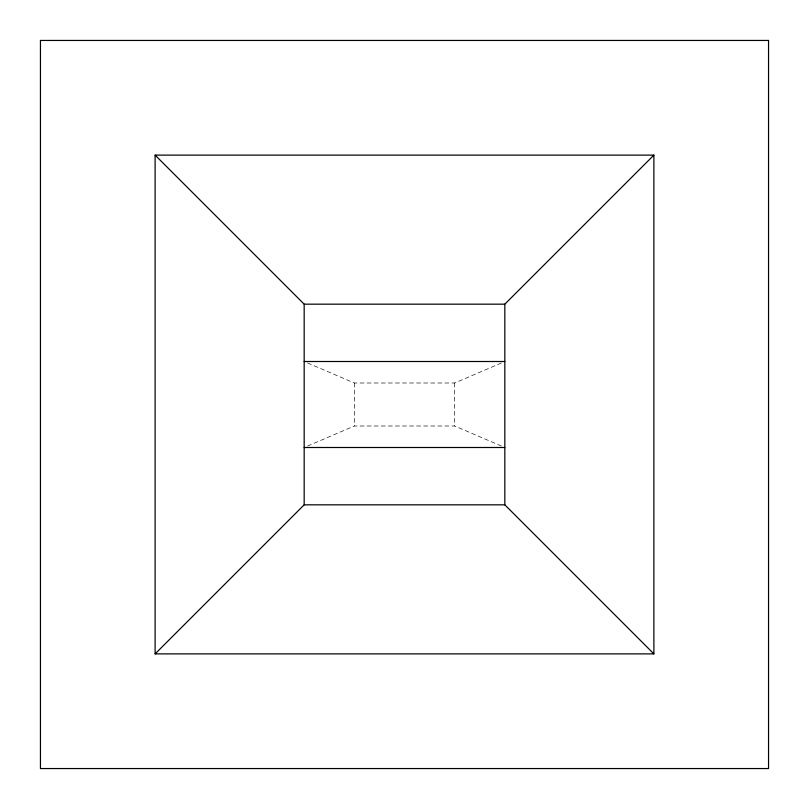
<?xml version="1.0" encoding="UTF-8"?>
<svg xmlns="http://www.w3.org/2000/svg" width="809" height="809" viewBox="0 0 809 809"><rect width="100%" height="100%" fill="white"/><g stroke="black" fill="none" stroke-linecap="round" stroke-linejoin="round"><path stroke-width="0.61" stroke-dasharray="4.04 3.03" d="M307.592 446.032L354.332 425.999L454.668 425.999L501.408 446.032M307.592 362.968L354.332 383.001L454.668 383.001L501.408 362.968M454.668 383.001L454.668 425.999M354.332 383.001L354.332 425.999"/><path stroke-width="1.21" d="M155.116 653.884L304.174 504.826L304.174 304.174L155.116 155.116L155.116 653.884L653.884 653.884L653.884 155.116L155.116 155.116M653.884 653.884L504.826 504.826L504.826 304.174L653.884 155.116M304.174 304.174L504.826 304.174M304.174 361.502L504.826 361.502M304.174 447.498L504.826 447.498M304.174 504.826L504.826 504.826M768.55 40.45L40.45 40.45L40.45 768.55L768.55 768.55L768.55 40.45"/></g></svg>
